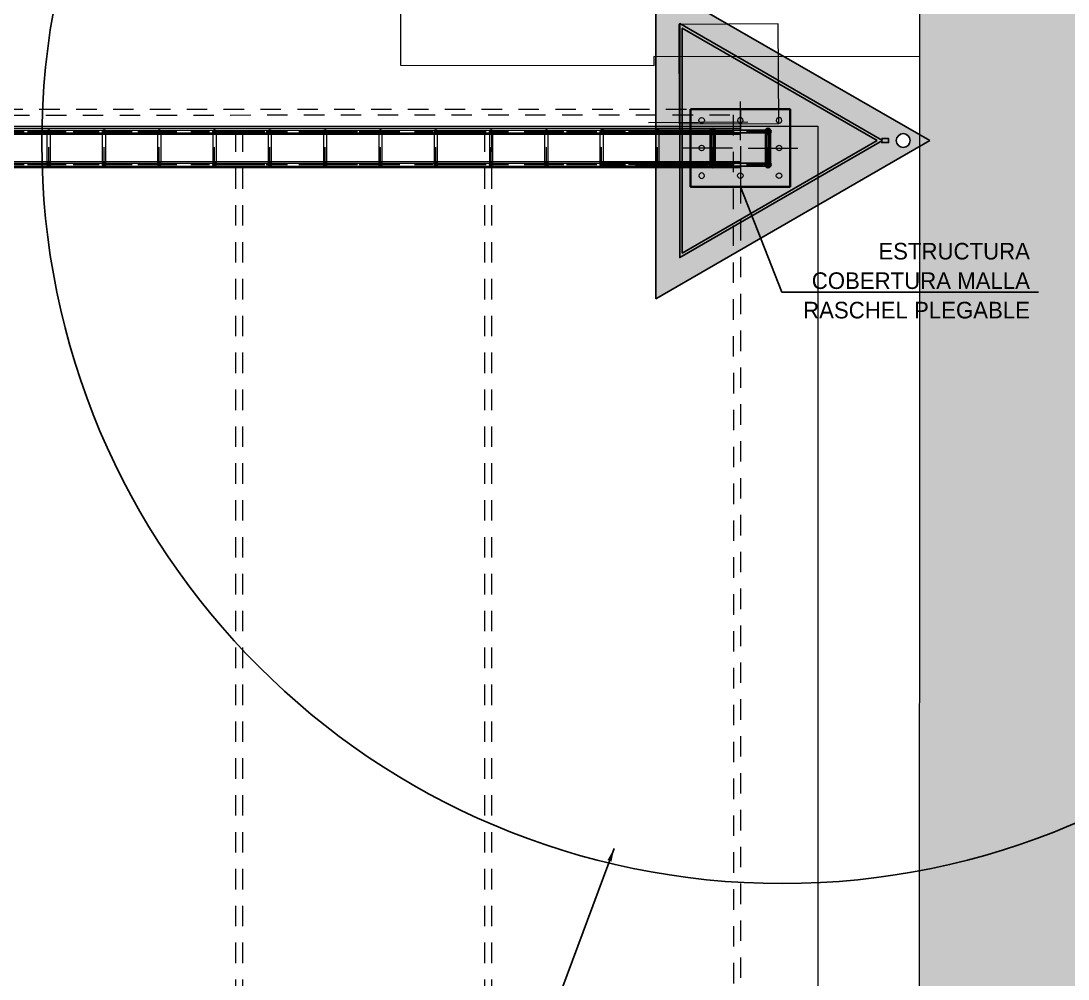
# Model space of a CAD drawing. Header units: inches. Extents: x 1693 to 10990, y 1878 to 5055.
# Drawn here: x 10288.62 to 10295.02, y 4382.13 to 4387.97 of the extents above; entities that cross this region are included whole.
import ezdxf

# ---------------------------------------------------------------- set-up
doc = ezdxf.new("R2010")
doc.units = ezdxf.units.IN
doc.header["$PDMODE"] = 1
doc.linetypes.add('HIDDEN2', pattern=[0.1875, 0.125, -0.0625])
doc.linetypes.add('Punto & Rayas', pattern=[0.335139, 0.15875, -0.088194, 0, -0.088194])
for name, color, linetype, lineweight, true_color in [('BLOQUE E-MOBILIARIO_Pluma_Nº__167', 7, 'Continuous', 13, 0x6a6a6a), ('CUBIERTA CALAMINON Y TRANSLUCIDO_Pluma_Nº__162', 7, 'Continuous', 25, 0xaaaaaa), ('TE F-ATRIO_Pluma_Nº__89', 7, 'Continuous', 5, 0x71cebe), ('TE F-ETIQUETAS_Pluma_Nº__85', 7, 'Continuous', 13, 0x80c2ff), ('TE F-MALLA RASCHEL_Pluma_Nº__28', 7, 'Continuous', 35, 0xa80f02), ('TE F-MALLA RASCHEL_Pluma_Nº__69', 7, 'Continuous', 5, 0x71cebe), ('TE F-MALLA RASCHEL_Pluma_Nº__88', 7, 'Continuous', 20, 0xfd4435), ('TE F-MALLA RASCHEL_Pluma_Nº__90', 7, 'Continuous', 5, 0x00bfbf), ('TE F-RAMPAS_Pluma_Nº__92', 7, 'Continuous', 13, 0xbf8080)]:
    doc.layers.add(name, color=color, linetype=linetype, lineweight=lineweight, true_color=true_color)
for name, color, linetype, lineweight in [('CUBIERTA CALAMINON Y TRANSLUCIDO_Pluma_Nº__222', 7, 'Continuous', 20), ('Nuevo_PISOS_Pluma_Nº__252', 252, 'Continuous', 13), ('TE F-ETIQUETAS_Pluma_Nº__46', 5, 'Continuous', 25), ('TE F-MALLA RASCHEL_Pluma_Nº__20', 1, 'Continuous', 13)]:
    doc.layers.add(name, color=color, linetype=linetype, lineweight=lineweight)
for name, color, linetype in [('Mastil metalico', 144, 'Continuous'), ('P02', 2, 'Continuous'), ('TE F-ATRIO', 7, 'Continuous'), ('TE F-MALLA RASCHEL', 7, 'Continuous')]:
    doc.layers.add(name, color=color, linetype=linetype)
doc.styles.add('COTA', font='swisse.ttf')
doc.styles.add('Estilo_Generado_11', font='MAIAN.TTF')
doc.styles.get("Standard").update_dxf_attribs({"font": 'arial.ttf'})
doc.dimstyles.new('50', dxfattribs={"dimtxt": 0.13, "dimasz": 0.11, "dimexe": 0.11, "dimexo": 0.1, "dimgap": 0.05, "dimtad": 2, "dimtih": 1, "dimtoh": 1, "dimzin": 1, "dimdsep": 46, "dimtxsty": 'COTA', "dimblk": 'ARCHTICK', "dimcen": 2.5, "dimdle": 0.1, "dimclrd": 1, "dimclre": 1, "dimclrt": 2, "dimazin": 3, "dimtfac": 1, "dimtmove": 2, "dimatfit": 3, "dimfxl": 1, "dimarcsym": 0})
doc.dimstyles.new('Estilo_Generado__13', dxfattribs={"dimtxt": 0.18, "dimasz": 0.1824, "dimexe": 0.18, "dimexo": 0.0625, "dimgap": 0.09, "dimtad": 0, "dimtih": 1, "dimtoh": 1, "dimdec": 4, "dimzin": 0, "dimdsep": 46, "dimtxsty": 'Standard', "dimcen": 0.09, "dimadec": 0, "dimazin": 0, "dimtfac": 1, "dimtdec": 4, "dimtmove": 0, "dimatfit": 3, "dimldrblk": 'ARROWHEAD_5', "dimfxl": 1, "dimtolj": 1, "dimtzin": 0, "dimarcsym": 0})
pattern_1 = [(45, (0, 0), (-0.07955, 0.07955), []), (45, (-0.02652, 0.02652), (-0.07955, 0.07955), [])]
pattern_2 = [(0, (6033.232176, 688.385944), (0, 0.0112355394), [0.008171301382, -0.003064238018]), (90, (6033.232176, 688.385944), (-0.0112355394, 7e-19), [0.008171301382, -0.003064238018])]

# ---------------------------------------------------------------- blocks, each defined once
blk = doc.blocks.new('CHS Viga Conf en Caliente 23')
at = {"layer": 'TE F-MALLA RASCHEL_Pluma_Nº__69', "color": 123, "linetype": 'Punto & Rayas', "lineweight": 5, "true_color": 0x71cebe}
blk.add_line((0, 0), (0.5, 0), dxfattribs=at)
at = {"layer": 'TE F-MALLA RASCHEL_Pluma_Nº__90', "color": 132, "linetype": 'Continuous', "lineweight": 5, "true_color": 0x00bfbf}
for p, q in [((-0.009, 0), (-0.0064, 0.009)), ((-0.0064, 0.009), (0, 0.0127)), ((0, 0.0127), (0.5, 0.0127)), ((0.491, 0), (0.4936, 0.009)), ((0.4936, -0.009), (0.491, 0)), ((0.4951, 0.0069), (0.4931, 0)), ((0.4931, 0), (0.4951, -0.0069)), ((0.4936, 0.009), (0.5, 0.0127)), ((0.5, 0.0097), (0.4951, 0.0069)), ((0.5, 0.0127), (0.5063, 0.009)), ((0.5048, 0.0069), (0.5, 0.0097)), ((0.5069, 0), (0.5048, 0.0069)), ((0.5048, -0.0069), (0.5069, 0)), ((0.5063, 0.009), (0.509, 0)), ((0.509, 0), (0.5063, -0.009)), ((-0.0064, -0.009), (-0.009, 0)), ((0, -0.0127), (-0.0064, -0.009)), ((0, -0.0127), (0.5, -0.0127)), ((0.5, -0.0127), (0.4936, -0.009)), ((0.4951, -0.0069), (0.5, -0.0097)), ((0.5, -0.0097), (0.5048, -0.0069)), ((0.5063, -0.009), (0.5, -0.0127))]:
    blk.add_line(p, q, dxfattribs=at)
blk = doc.blocks.new('Forjado_190', base_point=(13.642, 26.6914))
at = {"layer": 'TE F-ATRIO_Pluma_Nº__89', "color": 123, "linetype": 'Continuous', "lineweight": 5, "true_color": 0x71cebe, "flags": 128}
blk.add_lwpolyline([(13.642, 26.6914), (12.742, 26.6914), (12.742, 27.3914), (13.642, 27.3914)], close=True, dxfattribs=at)
blk = doc.blocks.new('Pilar_354', base_point=(13.192, 27.0414))
at = {"layer": 'TE F-MALLA RASCHEL_Pluma_Nº__20', "color": 1, "linetype": 'Continuous', "lineweight": 13}
for p, q in [((13.192, 27.1114), (13.192, 27.4614)), ((13.122, 27.0414), (12.672, 27.0414)), ((13.262, 27.0414), (13.712, 27.0414)), ((13.192, 26.9714), (13.192, 26.6214))]:
    blk.add_line(p, q, dxfattribs=at)
blk.add_point((13.192, 27.0414), dxfattribs=at)
at = {"layer": 'TE F-MALLA RASCHEL_Pluma_Nº__28', "color": 14, "linetype": 'Continuous', "lineweight": 35, "true_color": 0xa80f02, "flags": 128}
blk.add_lwpolyline([(12.742, 27.3914), (13.642, 27.3914), (13.642, 26.6914), (12.742, 26.6914)], close=True, dxfattribs=at)
blk = doc.blocks.new('CHS Conf en Caliente 23')
at = {"layer": 'TE F-MALLA RASCHEL', "linetype": 'Continuous', "lineweight": 0, "true_color": 0xffffff}
h = blk.add_hatch(dxfattribs=at)
h.set_pattern_fill('ACERO', style=0, pattern_type=2)
h.set_pattern_definition(pattern_1)
h.paths.add_polyline_path([(0.0127, 0, 1), (-0.0127, 0, 1)])
h.paths.add_polyline_path([(0.0097, 0, -1), (-0.0097, 0, -1)], flags=0)
at = {"layer": 'TE F-MALLA RASCHEL_Pluma_Nº__28', "color": 14, "linetype": 'Continuous', "lineweight": 35, "true_color": 0xa80f02}
for radius, start, end in [(0.0127, 0, 180), (0.0127, 180, 0), (0.0097, 0, 180), (0.0097, 180, 0)]:
    blk.add_arc((0, 0), radius, start, end, dxfattribs=at)
blk = doc.blocks.new('CHS Viga Conf en Caliente 23_6')
at = {"layer": 'TE F-MALLA RASCHEL_Pluma_Nº__69', "color": 123, "linetype": 'Punto & Rayas', "lineweight": 5, "true_color": 0x71cebe}
blk.add_line((0, 0), (0.5, 0), dxfattribs=at)
at = {"layer": 'TE F-MALLA RASCHEL_Pluma_Nº__90', "color": 132, "linetype": 'Continuous', "lineweight": 5, "true_color": 0x00bfbf}
for p, q in [((-0.018, 0), (-0.0127, 0.018)), ((-0.0127, 0.018), (0, 0.0254)), ((0, 0.0254), (0.5, 0.0254)), ((0.482, 0), (0.4873, 0.018)), ((0.4873, -0.018), (0.482, 0)), ((0.4888, 0.0158), (0.4842, 0)), ((0.4842, 0), (0.4888, -0.0158)), ((0.4873, 0.018), (0.5, 0.0254)), ((0.5, 0.0224), (0.4888, 0.0158)), ((0.5, 0.0254), (0.5127, 0.018)), ((0.5112, 0.0158), (0.5, 0.0224)), ((0.5158, 0), (0.5112, 0.0158)), ((0.5112, -0.0158), (0.5158, 0)), ((0.5127, 0.018), (0.518, 0)), ((0.518, 0), (0.5127, -0.018)), ((-0.0127, -0.018), (-0.018, 0)), ((0, -0.0254), (-0.0127, -0.018)), ((0, -0.0254), (0.5, -0.0254)), ((0.5, -0.0254), (0.4873, -0.018)), ((0.4888, -0.0158), (0.5, -0.0224)), ((0.5, -0.0224), (0.5112, -0.0158)), ((0.5127, -0.018), (0.5, -0.0254))]:
    blk.add_line(p, q, dxfattribs=at)
blk = doc.blocks.new('CHS Viga Conf en Caliente 23_7')
at = {"layer": 'TE F-MALLA RASCHEL_Pluma_Nº__69', "color": 123, "linetype": 'Punto & Rayas', "lineweight": 5, "true_color": 0x71cebe}
blk.add_line((0, 0), (1, 0), dxfattribs=at)
at = {"layer": 'TE F-MALLA RASCHEL_Pluma_Nº__90', "color": 132, "linetype": 'Continuous', "lineweight": 5, "true_color": 0x00bfbf}
for p, q in [((-0.0114, 0), (-0.008, 0.018)), ((-0.008, 0.018), (0, 0.0254)), ((0, 0.0254), (1, 0.0254)), ((0.9886, 0), (0.992, 0.018)), ((0.992, -0.018), (0.9886, 0)), ((0.9929, 0.0158), (0.99, 0)), ((0.99, 0), (0.9929, -0.0158)), ((0.992, 0.018), (1, 0.0254)), ((1, 0.0224), (0.9929, 0.0158)), ((1, 0.0254), (1.008, 0.018)), ((1.0071, 0.0158), (1, 0.0224)), ((1.01, 0), (1.0071, 0.0158)), ((1.0071, -0.0158), (1.01, 0)), ((1.008, 0.018), (1.0114, 0)), ((1.0114, 0), (1.008, -0.018)), ((-0.008, -0.018), (-0.0114, 0)), ((0, -0.0254), (-0.008, -0.018)), ((0, -0.0254), (1, -0.0254)), ((1, -0.0254), (0.992, -0.018)), ((0.9929, -0.0158), (1, -0.0224)), ((1, -0.0224), (1.0071, -0.0158)), ((1.008, -0.018), (1, -0.0254))]:
    blk.add_line(p, q, dxfattribs=at)
blk = doc.blocks.new('CHS Conf en Caliente 23_3')
at = {"layer": 'TE F-MALLA RASCHEL', "linetype": 'Continuous', "lineweight": 0, "true_color": 0xffffff}
h = blk.add_hatch(dxfattribs=at)
h.set_pattern_fill('ACERO', style=0, pattern_type=2)
h.set_pattern_definition(pattern_1)
h.paths.add_polyline_path([(0.0254, 0, 1), (-0.0254, 0, 1)])
h.paths.add_polyline_path([(0.0224, 0, -1), (-0.0224, 0, -1)], flags=0)
at = {"layer": 'TE F-MALLA RASCHEL_Pluma_Nº__28', "color": 14, "linetype": 'Continuous', "lineweight": 35, "true_color": 0xa80f02}
for radius, start, end in [(0.0254, 0, 180), (0.0254, 180, 0), (0.0224, 0, 180), (0.0224, 180, 0)]:
    blk.add_arc((0, 0), radius, start, end, dxfattribs=at)
blk = doc.blocks.new('CHS Viga Conf en Caliente 23_2')
at = {"layer": 'TE F-MALLA RASCHEL_Pluma_Nº__69', "color": 123, "linetype": 'Punto & Rayas', "lineweight": 5, "true_color": 0x71cebe}
blk.add_line((0, 0), (0.5, 0), dxfattribs=at)
at = {"layer": 'TE F-MALLA RASCHEL_Pluma_Nº__90', "color": 132, "linetype": 'Continuous', "lineweight": 5, "true_color": 0x00bfbf}
for p, q in [((0.25, 0.0127), (0, 0.0127)), ((0, 0.0127), (0, 0)), ((0, 0), (0, -0.0127)), ((0.5, 0.0127), (0.25, 0.0127)), ((0.5, 0), (0.5, 0.0127)), ((0.5, -0.0127), (0.5, 0)), ((0, -0.0127), (0.25, -0.0127)), ((0.25, -0.0127), (0.5, -0.0127))]:
    blk.add_line(p, q, dxfattribs=at)
blk = doc.blocks.new('CHS Viga Conf en Caliente 23_3')
at = {"layer": 'TE F-MALLA RASCHEL_Pluma_Nº__69', "color": 123, "linetype": 'Punto & Rayas', "lineweight": 5, "true_color": 0x71cebe}
blk.add_line((0, 0), (0.3, 0), dxfattribs=at)
at = {"layer": 'TE F-MALLA RASCHEL_Pluma_Nº__90', "color": 132, "linetype": 'Continuous', "lineweight": 5, "true_color": 0x00bfbf}
for p, q in [((0.15, 0.0127), (0, 0.0127)), ((0, 0.0127), (0, 0)), ((0, 0), (0, -0.0127)), ((0.3, 0.0127), (0.15, 0.0127)), ((0.3, 0), (0.3, 0.0127)), ((0.3, -0.0127), (0.3, 0)), ((0, -0.0127), (0.15, -0.0127)), ((0.15, -0.0127), (0.3, -0.0127))]:
    blk.add_line(p, q, dxfattribs=at)
blk = doc.blocks.new('CHS Viga Conf en Caliente 23_4')
at = {"layer": 'TE F-MALLA RASCHEL_Pluma_Nº__69', "color": 123, "linetype": 'Punto & Rayas', "lineweight": 5, "true_color": 0x71cebe}
blk.add_line((0, 0), (0.3, 0), dxfattribs=at)
at = {"layer": 'TE F-MALLA RASCHEL_Pluma_Nº__90', "color": 132, "linetype": 'Continuous', "lineweight": 5, "true_color": 0x00bfbf}
for p, q in [((-0.0109, 0), (-0.0077, 0.009)), ((-0.0077, 0.009), (0, 0.0127)), ((0, 0.0127), (0.3, 0.0127)), ((0.2891, 0), (0.2923, 0.009)), ((0.2923, -0.009), (0.2891, 0)), ((0.2941, 0.0069), (0.2917, 0)), ((0.2917, 0), (0.2941, -0.0069)), ((0.2923, 0.009), (0.3, 0.0127)), ((0.3, 0.0097), (0.2941, 0.0069)), ((0.3, 0.0127), (0.3077, 0.009)), ((0.3059, 0.0069), (0.3, 0.0097)), ((0.3083, 0), (0.3059, 0.0069)), ((0.3059, -0.0069), (0.3083, 0)), ((0.3077, 0.009), (0.3109, 0)), ((0.3109, 0), (0.3077, -0.009)), ((-0.0077, -0.009), (-0.0109, 0)), ((0, -0.0127), (-0.0077, -0.009)), ((0, -0.0127), (0.3, -0.0127)), ((0.3, -0.0127), (0.2923, -0.009)), ((0.2941, -0.0069), (0.3, -0.0097)), ((0.3, -0.0097), (0.3059, -0.0069)), ((0.3077, -0.009), (0.3, -0.0127))]:
    blk.add_line(p, q, dxfattribs=at)
blk = doc.blocks.new('CHS Viga Conf en Caliente 23_8')
at = {"layer": 'TE F-MALLA RASCHEL_Pluma_Nº__69', "color": 123, "linetype": 'Punto & Rayas', "lineweight": 5, "true_color": 0x71cebe}
blk.add_line((0, 0), (0.3, 0), dxfattribs=at)
at = {"layer": 'TE F-MALLA RASCHEL_Pluma_Nº__90', "color": 132, "linetype": 'Continuous', "lineweight": 5, "true_color": 0x00bfbf}
for p, q in [((0.15, 0.0254), (0, 0.0254)), ((0, 0.0254), (0, 0)), ((0, 0), (0, -0.0254)), ((0.3, 0.0254), (0.15, 0.0254)), ((0.3, 0), (0.3, 0.0254)), ((0.3, -0.0254), (0.3, 0)), ((0, -0.0254), (0.15, -0.0254)), ((0.15, -0.0254), (0.3, -0.0254))]:
    blk.add_line(p, q, dxfattribs=at)
blk = doc.blocks.new('ARROWHEAD_5')
at = {"linetype": 'Continuous', "lineweight": 0}
blk.add_hatch(color=0, dxfattribs=at).paths.add_polyline_path([(-1, 0.2679), (0, 0), (-1, -0.2679)])
at = {"color": 0, "linetype": 'Continuous', "lineweight": 0}
blk.add_line((0, 0), (-1, 0), dxfattribs=at)
blk = doc.blocks.new('Pilar_394', base_point=(12.842, 27.2914))
at = {"layer": 'TE F-MALLA RASCHEL_Pluma_Nº__88', "color": 20, "linetype": 'Continuous', "lineweight": 20, "true_color": 0xfd4435, "flags": 128}
blk.add_lwpolyline([(12.867, 27.2914, -0.414214), (12.842, 27.2664, -0.414214), (12.817, 27.2914, -0.414214), (12.842, 27.3164, -0.414214)], format="xyb", close=True, dxfattribs=at)
blk = doc.blocks.new('Pilar_395', base_point=(13.542, 27.2914))
at = {"layer": 'TE F-MALLA RASCHEL_Pluma_Nº__88', "color": 20, "linetype": 'Continuous', "lineweight": 20, "true_color": 0xfd4435, "flags": 128}
blk.add_lwpolyline([(13.517, 27.2914, 0.414214), (13.542, 27.2664, 0.414214), (13.567, 27.2914, 0.414214), (13.542, 27.3164, 0.414214)], format="xyb", close=True, dxfattribs=at)
blk = doc.blocks.new('Pilar_396', base_point=(13.192, 27.2914))
at = {"layer": 'TE F-MALLA RASCHEL_Pluma_Nº__88', "color": 20, "linetype": 'Continuous', "lineweight": 20, "true_color": 0xfd4435, "flags": 128}
blk.add_lwpolyline([(13.167, 27.2914, 0.414214), (13.192, 27.2664, 0.414214), (13.217, 27.2914, 0.414214), (13.192, 27.3164, 0.414214)], format="xyb", close=True, dxfattribs=at)
blk = doc.blocks.new('Pilar_397', base_point=(12.842, 26.7914))
at = {"layer": 'TE F-MALLA RASCHEL_Pluma_Nº__88', "color": 20, "linetype": 'Continuous', "lineweight": 20, "true_color": 0xfd4435, "flags": 128}
blk.add_lwpolyline([(12.867, 26.7914, 0.414214), (12.842, 26.8164, 0.414214), (12.817, 26.7914, 0.414214), (12.842, 26.7664, 0.414214)], format="xyb", close=True, dxfattribs=at)
blk = doc.blocks.new('Pilar_398', base_point=(13.542, 26.7914))
at = {"layer": 'TE F-MALLA RASCHEL_Pluma_Nº__88', "color": 20, "linetype": 'Continuous', "lineweight": 20, "true_color": 0xfd4435, "flags": 128}
blk.add_lwpolyline([(13.517, 26.7914, -0.414214), (13.542, 26.8164, -0.414214), (13.567, 26.7914, -0.414214), (13.542, 26.7664, -0.414214)], format="xyb", close=True, dxfattribs=at)
blk = doc.blocks.new('Pilar_399', base_point=(13.192, 26.7914))
at = {"layer": 'TE F-MALLA RASCHEL_Pluma_Nº__88', "color": 20, "linetype": 'Continuous', "lineweight": 20, "true_color": 0xfd4435, "flags": 128}
blk.add_lwpolyline([(13.167, 26.7914, -0.414214), (13.192, 26.8164, -0.414214), (13.217, 26.7914, -0.414214), (13.192, 26.7664, -0.414214)], format="xyb", close=True, dxfattribs=at)
blk = doc.blocks.new('Pilar_400', base_point=(12.842, 27.0414))
at = {"layer": 'TE F-MALLA RASCHEL_Pluma_Nº__88', "color": 20, "linetype": 'Continuous', "lineweight": 20, "true_color": 0xfd4435, "flags": 128}
blk.add_lwpolyline([(12.867, 27.0414, -0.414214), (12.842, 27.0164, -0.414214), (12.817, 27.0414, -0.414214), (12.842, 27.0664, -0.414214)], format="xyb", close=True, dxfattribs=at)
blk = doc.blocks.new('Pilar_401', base_point=(13.542, 27.0414))
at = {"layer": 'TE F-MALLA RASCHEL_Pluma_Nº__88', "color": 20, "linetype": 'Continuous', "lineweight": 20, "true_color": 0xfd4435, "flags": 128}
blk.add_lwpolyline([(13.567, 27.0414, -0.414214), (13.542, 27.0164, -0.414214), (13.517, 27.0414, -0.414214), (13.542, 27.0664, -0.414214)], format="xyb", close=True, dxfattribs=at)
blk = doc.blocks.new('_ArchTick')
at = {"color": 0, "linetype": 'ByBlock', "const_width": 0.15}
blk.add_lwpolyline([(-0.5, -0.5), (0.5, 0.5)], dxfattribs=at)

msp = doc.modelspace()

# ---------------------------------------------------------------- hatches: boundary and pattern name
at = {"layer": 'CUBIERTA CALAMINON Y TRANSLUCIDO_Pluma_Nº__162', "linetype": 'Continuous', "lineweight": 25, "true_color": 0xaaaaaa}
h = msp.add_hatch(dxfattribs=at)
h.set_pattern_fill('PARQUET_1_4', color=253, scale=0.675042, angle=18.94788, style=0, pattern_type=2)
h.set_pattern_definition([(63.948, (10295.2776, 4391.2599), (-1.09162, 0.53365), [0.759423, -0.455654]), (63.948, (10295.0744, 4391.1901), (-1.09162, 0.53365), [0.759423, -0.455654]), (63.948, (10294.8713, 4391.1204), (-1.09162, 0.53365), [0.759423, -0.455654]), (63.948, (10294.6681, 4391.0506), (-1.09162, 0.53365), [0.759423, -0.455654]), (63.948, (10294.465, 4390.9809), (-1.09162, 0.53365), [0.759423, -0.455654]), (63.948, (10294.2618, 4390.9111), (-1.09162, 0.53365), [0.759423, -0.455654]), (63.948, (10294.0586, 4390.8414), (-1.09162, 0.53365), [0.759423, -0.455654]), (63.948, (10293.8555, 4390.7716), (-1.09162, 0.53365), [0.759423, -0.455654]), (153.948, (10295.5444, 4391.8057), (0.53365, 1.09162), [0.759423, -0.455654]), (153.948, (10295.3412, 4391.7359), (0.53365, 1.09162), [0.759423, -0.455654]), (153.948, (10295.1381, 4391.6662), (0.53365, 1.09162), [0.759423, -0.455654]), (153.948, (10294.9349, 4391.5964), (0.53365, 1.09162), [0.759423, -0.455654]), (153.948, (10294.7318, 4391.5267), (0.53365, 1.09162), [0.759423, -0.455654]), (153.948, (10294.5286, 4391.457), (0.53365, 1.09162), [0.759423, -0.455654]), (153.948, (10294.3255, 4391.3872), (0.53365, 1.09162), [0.759423, -0.455654]), (153.948, (10294.1223, 4391.3174), (0.53365, 1.09162), [0.759423, -0.455654])])
h.paths.add_polyline_path([(10294.1049, 4375.2371), (10296.0775, 4375.2366), (10318.9006, 4375.2747), (10318.8384, 4377.679), (10297.5808, 4377.7679), (10297.5832, 4401.7919), (10294.114, 4401.2257), (10293.7482, 4401.1711), (10290.2355, 4400.5928), (10290.1494, 4401.1336), (10290.0639, 4401.659), (10283.9362, 4400.6729), (10283.9359, 4399.848), (10285.9604, 4397.417), (10287.6278, 4398.8055), (10288.7849, 4397.4161), (10290.3883, 4398.7513), (10291.4666, 4397.4566), (10292.5909, 4397.4586), (10292.5909, 4398.1006), (10294.1129, 4398.1001)])
at = {"layer": 'Mastil metalico', "true_color": 0x5e67af}
h = msp.add_hatch(dxfattribs=at)
h.set_pattern_fill('ANGLE', color=165, scale=0.001609)
h.set_pattern_definition(pattern_2)
h.paths.add_polyline_path([(10292.5009, 4388.2079), (10292.5009, 4386.278), (10294.1723, 4387.2429)])
h.paths.add_polyline_path([(10293.8828, 4387.2429), (10292.6457, 4386.5287), (10292.6457, 4387.9571)], flags=16)
h.paths.add_polyline_path([(10293.8506, 4387.2429), (10292.6618, 4386.5566), (10292.6618, 4387.9293)], flags=0)
h.paths.add_polyline_path([(10294.0525, 4387.2429, -1), (10293.9682, 4387.2429, -1)], flags=16)
h.paths.add_polyline_path([(10292.6618, 4387.9293), (10292.6618, 4386.5566), (10293.8506, 4387.2429)], flags=0)
at = {"layer": 'Mastil metalico', "true_color": 0xed1f24}
h = msp.add_hatch(color=240, dxfattribs=at)
h.dxf.hatch_style = 1
h.paths.add_polyline_path([(10293.8787, 4387.2406), (10293.8787, 4387.2453), (10292.6457, 4387.9571), (10292.6457, 4386.5287)])
at = {"layer": 'Mastil metalico', "true_color": 0x4554a5}
h = msp.add_hatch(dxfattribs=at)
h.set_pattern_fill('ANGLE', color=175, scale=0.001609)
h.set_pattern_definition(pattern_2)
h.paths.add_polyline_path([(10292.6618, 4386.5566), (10293.8506, 4387.2429), (10292.6618, 4387.9293)])

# ---------------------------------------------------------------- linework, layer by layer
at = {"layer": 'BLOQUE E-MOBILIARIO_Pluma_Nº__167', "color": 251, "linetype": 'Continuous', "lineweight": 13, "true_color": 0x6a6a6a}
for p, q in [((10293.2471, 4387.9548), (10292.6396, 4387.9518)), ((10292.6396, 4387.9518), (10292.6426, 4387.3443)), ((10293.2501, 4387.3473), (10293.2471, 4387.9548)), ((10292.4548, 4387.354), (10293.0623, 4387.3572)), ((10292.6426, 4387.3443), (10293.2501, 4387.3473))]:
    msp.add_line(p, q, dxfattribs=at)
msp.add_lwpolyline([(10294.1115, 4394.0257), (10294.1093, 4387.7548), (10292.4877, 4387.7553), (10292.4877, 4387.6998), (10290.9444, 4387.7003), (10290.9447, 4388.7128)], dxfattribs=at)
at = {"layer": 'CUBIERTA CALAMINON Y TRANSLUCIDO_Pluma_Nº__222', "color": 7, "linetype": 'Continuous', "lineweight": 20, "flags": 128}
msp.add_lwpolyline([(10294.1049, 4375.2371), (10296.0775, 4375.2366), (10318.9006, 4375.2747), (10318.8384, 4377.679), (10297.5808, 4377.7679), (10297.5832, 4401.7919), (10294.114, 4401.2257), (10293.7482, 4401.1711), (10290.2355, 4400.5928), (10290.1494, 4401.1336), (10290.0639, 4401.659), (10283.9362, 4400.6729), (10283.9359, 4399.848), (10285.9604, 4397.417), (10287.6278, 4398.8055), (10288.7849, 4397.4161), (10290.3883, 4398.7513), (10291.4666, 4397.4566), (10292.5909, 4397.4586), (10292.5909, 4398.1006), (10294.1129, 4398.1001)], close=True, dxfattribs=at)
at = {"layer": 'Mastil metalico'}
for points in [[(10294.1723, 4387.2429), (10292.5009, 4388.2079), (10292.5009, 4386.278)], [(10293.8828, 4387.2429), (10292.6457, 4387.9571), (10292.6457, 4386.5287)], [(10293.8506, 4387.2429), (10292.6618, 4387.9293), (10292.6618, 4386.5566)], [(10293.8787, 4387.255), (10293.9205, 4387.255), (10293.9205, 4387.2308), (10293.8787, 4387.2308)]]:
    msp.add_lwpolyline(points, close=True, dxfattribs=at)
msp.add_circle((10294.0103, 4387.2429), 0.0422, dxfattribs=at)
at = {"layer": 'Nuevo_PISOS_Pluma_Nº__252', "linetype": 'HIDDEN2'}
for p, q in [((10289.935, 4387.2987), (10289.935, 4377.4498)), ((10289.977, 4387.2987), (10289.977, 4377.4498)), ((10291.4552, 4387.2987), (10291.4552, 4377.4498)), ((10291.4972, 4387.2987), (10291.4972, 4377.4498))]:
    msp.add_line(p, q, dxfattribs=at)
for points in [[(10269.3868, 4387.4337), (10293.0161, 4387.4337), (10293.0161, 4377.3147), (10269.3896, 4377.3081)], [(10269.4273, 4387.3932), (10292.9727, 4387.3998), (10292.9756, 4377.3552), (10269.4301, 4377.3486)]]:
    msp.add_lwpolyline(points, close=True, dxfattribs=at)
at = {"layer": 'P02'}
msp.add_circle((10293.2719, 4387.2294), 4.5201, dxfattribs=at)
at = {"layer": 'TE F-MALLA RASCHEL_Pluma_Nº__69', "color": 123, "linetype": 'Punto & Rayas', "lineweight": 5, "true_color": 0x71cebe}
for p, q in [((10269.218, 4387.2987), (10293.0161, 4387.2987)), ((10269.218, 4387.2987), (10293.0161, 4387.2987)), ((10269.218, 4387.0962), (10293.0161, 4387.0962)), ((10269.218, 4387.0962), (10293.0161, 4387.0962))]:
    msp.add_line(p, q, dxfattribs=at)
at = {"layer": 'TE F-MALLA RASCHEL_Pluma_Nº__90', "color": 132, "linetype": 'Continuous', "lineweight": 5, "true_color": 0x00bfbf}
for p, q in [((10293.0161, 4387.3158), (10277.656, 4387.3158)), ((10293.0161, 4387.3158), (10277.656, 4387.3158)), ((10277.656, 4387.2815), (10293.0161, 4387.2815)), ((10277.656, 4387.2815), (10293.0161, 4387.2815)), ((10293.0161, 4387.2987), (10293.0161, 4387.3158)), ((10293.0161, 4387.2987), (10293.0161, 4387.3158)), ((10293.0161, 4387.2815), (10293.0161, 4387.2987)), ((10293.0161, 4387.2815), (10293.0161, 4387.2987)), ((10293.0161, 4387.1133), (10277.656, 4387.1133)), ((10293.0161, 4387.1133), (10277.656, 4387.1133)), ((10277.656, 4387.079), (10293.0161, 4387.079)), ((10277.656, 4387.079), (10293.0161, 4387.079)), ((10293.0161, 4387.0962), (10293.0161, 4387.1133)), ((10293.0161, 4387.0962), (10293.0161, 4387.1133)), ((10293.0161, 4387.079), (10293.0161, 4387.0962)), ((10293.0161, 4387.079), (10293.0161, 4387.0962))]:
    msp.add_line(p, q, dxfattribs=at)
at = {"layer": 'TE F-RAMPAS_Pluma_Nº__92', "color": 23, "linetype": 'Continuous', "lineweight": 13, "true_color": 0xbf8080, "flags": 128}
for points in [[(10286.3336, 4387.3317), (10293.4891, 4387.3314)], [(10293.4891, 4387.3314), (10293.4886, 4377.4218)]]:
    msp.add_lwpolyline(points, dxfattribs=at)

# ---------------------------------------------------------------- block references
at = {"layer": 'TE F-ATRIO', "color": 123, "linetype": 'Continuous', "lineweight": 5, "true_color": 0x71cebe, "xscale": 0.6750421965442606, "yscale": 0.6750421965442606, "zscale": 0.6750421965442606}
msp.add_blockref('Forjado_190', (10293.3199, 4386.9612), dxfattribs=at)
at = {"layer": 'TE F-MALLA RASCHEL', "color": 14, "lineweight": 35, "true_color": 0xa80f02, "xscale": 0.6750421965442606, "yscale": 0.6750421965442606, "zscale": 0.6750421965442606}
for name, p in [('Pilar_354', (10293.0161, 4387.1974)), ('Pilar_394', (10292.7798, 4387.3662)), ('Pilar_396', (10293.0161, 4387.3662)), ('Pilar_395', (10293.2524, 4387.3662)), ('Pilar_400', (10292.7798, 4387.1974)), ('Pilar_401', (10293.2524, 4387.1974)), ('Pilar_397', (10292.7798, 4387.0287)), ('Pilar_399', (10293.0161, 4387.0287)), ('Pilar_398', (10293.2524, 4387.0287))]:
    msp.add_blockref(name, p, dxfattribs=at)
at = {"layer": 'TE F-MALLA RASCHEL', "color": 104, "linetype": 'Continuous', "lineweight": 5, "true_color": 0x029e21, "yscale": 0.6750421965442606, "zscale": 0.6750421965442606}
for name, p, xscale, rotation in [('CHS Viga Conf en Caliente 23', (10288.4567, 4387.2987), -0.6750421965442606, 180), ('CHS Conf en Caliente 23', (10288.7942, 4387.2987), 0.6750421965442606, 180), ('CHS Viga Conf en Caliente 23_3', (10288.7942, 4387.0962), -0.6750421965442606, 270), ('CHS Viga Conf en Caliente 23', (10288.7942, 4387.2987), -0.6750421965442606, 180), ('CHS Conf en Caliente 23', (10289.1317, 4387.2987), 0.6750421965442606, 180), ('CHS Viga Conf en Caliente 23_3', (10289.1317, 4387.0962), -0.6750421965442606, 270), ('CHS Viga Conf en Caliente 23', (10289.1317, 4387.2987), -0.6750421965442606, 180), ('CHS Conf en Caliente 23', (10289.4693, 4387.2987), 0.6750421965442606, 180), ('CHS Viga Conf en Caliente 23_3', (10289.4693, 4387.0962), -0.6750421965442606, 270), ('CHS Viga Conf en Caliente 23', (10289.4693, 4387.2987), -0.6750421965442606, 180), ('CHS Conf en Caliente 23', (10289.8068, 4387.2987), 0.6750421965442606, 180), ('CHS Viga Conf en Caliente 23_3', (10289.8068, 4387.0962), -0.6750421965442606, 270), ('CHS Viga Conf en Caliente 23', (10289.8068, 4387.2987), -0.6750421965442606, 180), ('CHS Conf en Caliente 23', (10290.1443, 4387.2987), 0.6750421965442606, 180), ('CHS Viga Conf en Caliente 23_3', (10290.1443, 4387.0962), -0.6750421965442606, 270), ('CHS Viga Conf en Caliente 23', (10290.1443, 4387.2987), -0.6750421965442606, 180), ('CHS Conf en Caliente 23', (10290.4818, 4387.2987), 0.6750421965442606, 180), ('CHS Viga Conf en Caliente 23_3', (10290.4818, 4387.0962), -0.6750421965442606, 270), ('CHS Viga Conf en Caliente 23', (10290.4818, 4387.2987), -0.6750421965442606, 180), ('CHS Conf en Caliente 23', (10290.8193, 4387.2987), 0.6750421965442606, 180), ('CHS Viga Conf en Caliente 23_3', (10290.8193, 4387.0962), -0.6750421965442606, 270), ('CHS Viga Conf en Caliente 23', (10290.8193, 4387.2987), -0.6750421965442606, 180), ('CHS Conf en Caliente 23', (10291.1569, 4387.2987), 0.6750421965442606, 180), ('CHS Viga Conf en Caliente 23_3', (10291.1569, 4387.0962), -0.6750421965442606, 270), ('CHS Viga Conf en Caliente 23', (10291.1569, 4387.2987), -0.6750421965442606, 180), ('CHS Conf en Caliente 23', (10291.4944, 4387.2987), 0.6750421965442606, 180), ('CHS Viga Conf en Caliente 23_3', (10291.4944, 4387.0962), -0.6750421965442606, 270), ('CHS Viga Conf en Caliente 23', (10291.4944, 4387.2987), -0.6750421965442606, 180), ('CHS Conf en Caliente 23', (10291.8319, 4387.2987), 0.6750421965442606, 180), ('CHS Viga Conf en Caliente 23_3', (10291.8319, 4387.0962), -0.6750421965442606, 270), ('CHS Viga Conf en Caliente 23', (10291.8319, 4387.2987), -0.6750421965442606, 180), ('CHS Conf en Caliente 23', (10292.1694, 4387.2987), 0.6750421965442606, 180), ('CHS Viga Conf en Caliente 23_3', (10292.1694, 4387.0962), -0.6750421965442606, 270), ('CHS Viga Conf en Caliente 23', (10292.1694, 4387.2987), -0.6750421965442606, 180), ('CHS Viga Conf en Caliente 23', (10292.5098, 4387.2987), 0.6750421965442606, 180), ('CHS Conf en Caliente 23', (10292.5098, 4387.2987), 0.6750421965442606, 180), ('CHS Viga Conf en Caliente 23_3', (10292.5098, 4387.0962), -0.6750421965442606, 270), ('CHS Viga Conf en Caliente 23', (10292.5098, 4387.2987), -0.6750421965442606, 180), ('CHS Viga Conf en Caliente 23', (10292.8473, 4387.2987), 0.6750421965442606, 180), ('CHS Viga Conf en Caliente 23_8', (10292.8473, 4387.0962), 0.6750421965442606, 90), ('CHS Viga Conf en Caliente 23_4', (10292.8473, 4387.0962), -0.6750421965442606, 270), ('CHS Viga Conf en Caliente 23_4', (10292.8473, 4387.2987), 0.6750421965442606, 270), ('CHS Viga Conf en Caliente 23_4', (10292.8473, 4387.0962), -0.6750421965442606, 270), ('CHS Viga Conf en Caliente 23_4', (10292.8473, 4387.2987), 0.6750421965442606, 270), ('CHS Viga Conf en Caliente 23_4', (10292.8473, 4387.0962), -0.6750421965442606, 270), ('CHS Viga Conf en Caliente 23_4', (10292.8473, 4387.2987), 0.6750421965442606, 270), ('CHS Viga Conf en Caliente 23_4', (10292.8473, 4387.0962), -0.6750421965442606, 270), ('CHS Viga Conf en Caliente 23_4', (10292.8473, 4387.2987), 0.6750421965442606, 270), ('CHS Viga Conf en Caliente 23_4', (10292.8473, 4387.0962), -0.6750421965442606, 270), ('CHS Viga Conf en Caliente 23_4', (10292.8473, 4387.2987), 0.6750421965442606, 270), ('CHS Viga Conf en Caliente 23_4', (10292.8473, 4387.0962), -0.6750421965442606, 270), ('CHS Viga Conf en Caliente 23_4', (10292.8473, 4387.2987), 0.6750421965442606, 270), ('CHS Viga Conf en Caliente 23_4', (10292.8473, 4387.2987), 0.6750421965442606, 270), ('CHS Viga Conf en Caliente 23_4', (10292.8473, 4387.0962), -0.6750421965442606, 270), ('CHS Viga Conf en Caliente 23_3', (10292.8473, 4387.0962), -0.6750421965442606, 270), ('CHS Viga Conf en Caliente 23_3', (10292.8473, 4387.0962), -0.6750421965442606, 270), ('CHS Viga Conf en Caliente 23_3', (10292.8473, 4387.0962), -0.6750421965442606, 270), ('CHS Viga Conf en Caliente 23_3', (10292.8473, 4387.0962), -0.6750421965442606, 270), ('CHS Viga Conf en Caliente 23_3', (10292.8473, 4387.0962), -0.6750421965442606, 270), ('CHS Viga Conf en Caliente 23_3', (10292.8473, 4387.0962), -0.6750421965442606, 270), ('CHS Viga Conf en Caliente 23_3', (10292.8473, 4387.0962), -0.6750421965442606, 270), ('CHS Viga Conf en Caliente 23_3', (10292.8473, 4387.0962), -0.6750421965442606, 270), ('CHS Viga Conf en Caliente 23_3', (10292.8473, 4387.0962), -0.6750421965442606, 270), ('CHS Viga Conf en Caliente 23_3', (10292.8473, 4387.0962), -0.6750421965442606, 270), ('CHS Viga Conf en Caliente 23_3', (10292.8473, 4387.0962), -0.6750421965442606, 270), ('CHS Viga Conf en Caliente 23', (10293.1848, 4387.2987), 0.6750421965442606, 180), ('CHS Viga Conf en Caliente 23', (10292.8473, 4387.2987), -0.6750421965442606, 180), ('CHS Viga Conf en Caliente 23', (10293.1848, 4387.2987), 0.6750421965442606, 180), ('CHS Viga Conf en Caliente 23', (10292.8473, 4387.2987), -0.6750421965442606, 180), ('CHS Viga Conf en Caliente 23', (10293.1848, 4387.2987), 0.6750421965442606, 180), ('CHS Viga Conf en Caliente 23', (10292.8473, 4387.2987), -0.6750421965442606, 180), ('CHS Viga Conf en Caliente 23', (10293.1848, 4387.2987), 0.6750421965442606, 180), ('CHS Viga Conf en Caliente 23', (10292.8473, 4387.2987), -0.6750421965442606, 180), ('CHS Viga Conf en Caliente 23', (10293.1848, 4387.2987), 0.6750421965442606, 180), ('CHS Viga Conf en Caliente 23', (10292.8473, 4387.2987), -0.6750421965442606, 180), ('CHS Viga Conf en Caliente 23', (10293.1848, 4387.2987), 0.6750421965442606, 180), ('CHS Viga Conf en Caliente 23', (10292.8473, 4387.2987), -0.6750421965442606, 180), ('CHS Viga Conf en Caliente 23', (10292.8473, 4387.2987), -0.6750421965442606, 180), ('CHS Viga Conf en Caliente 23', (10293.1848, 4387.2987), 0.6750421965442606, 180), ('CHS Viga Conf en Caliente 23_2', (10293.1848, 4387.2987), 0.6750421965442606, 180), ('CHS Viga Conf en Caliente 23_2', (10293.1848, 4387.2987), 0.6750421965442606, 180), ('CHS Viga Conf en Caliente 23_2', (10293.1848, 4387.2987), 0.6750421965442606, 180), ('CHS Viga Conf en Caliente 23_2', (10293.1848, 4387.2987), 0.6750421965442606, 180), ('CHS Viga Conf en Caliente 23_2', (10293.1848, 4387.2987), 0.6750421965442606, 180), ('CHS Viga Conf en Caliente 23_2', (10293.1848, 4387.2987), 0.6750421965442606, 180), ('CHS Viga Conf en Caliente 23_2', (10293.1848, 4387.2987), 0.6750421965442606, 180), ('CHS Viga Conf en Caliente 23_2', (10293.1848, 4387.2987), 0.6750421965442606, 180), ('CHS Viga Conf en Caliente 23_2', (10293.1848, 4387.2987), 0.6750421965442606, 180), ('CHS Viga Conf en Caliente 23_2', (10293.1848, 4387.2987), 0.6750421965442606, 180), ('CHS Viga Conf en Caliente 23_8', (10293.1848, 4387.0962), 0.6750421965442606, 90), ('CHS Viga Conf en Caliente 23_4', (10293.1848, 4387.0962), 0.6750421965442606, 90), ('CHS Viga Conf en Caliente 23_4', (10293.1848, 4387.2987), -0.6750421965442606, 90), ('CHS Viga Conf en Caliente 23_4', (10293.1848, 4387.0962), 0.6750421965442606, 90), ('CHS Viga Conf en Caliente 23_4', (10293.1848, 4387.2987), -0.6750421965442606, 90), ('CHS Viga Conf en Caliente 23_4', (10293.1848, 4387.0962), 0.6750421965442606, 90), ('CHS Viga Conf en Caliente 23_4', (10293.1848, 4387.2987), -0.6750421965442606, 90), ('CHS Viga Conf en Caliente 23_4', (10293.1848, 4387.0962), 0.6750421965442606, 90), ('CHS Viga Conf en Caliente 23_4', (10293.1848, 4387.2987), -0.6750421965442606, 90), ('CHS Viga Conf en Caliente 23_4', (10293.1848, 4387.0962), 0.6750421965442606, 90), ('CHS Viga Conf en Caliente 23_4', (10293.1848, 4387.2987), -0.6750421965442606, 90), ('CHS Viga Conf en Caliente 23_4', (10293.1848, 4387.0962), 0.6750421965442606, 90), ('CHS Viga Conf en Caliente 23_4', (10293.1848, 4387.2987), -0.6750421965442606, 90), ('CHS Viga Conf en Caliente 23_4', (10293.1848, 4387.2987), -0.6750421965442606, 90), ('CHS Viga Conf en Caliente 23_4', (10293.1848, 4387.0962), 0.6750421965442606, 90), ('CHS Viga Conf en Caliente 23_3', (10293.1848, 4387.0962), 0.6750421965442606, 90), ('CHS Viga Conf en Caliente 23_3', (10293.1848, 4387.0962), 0.6750421965442606, 90), ('CHS Viga Conf en Caliente 23_3', (10293.1848, 4387.0962), 0.6750421965442606, 90), ('CHS Viga Conf en Caliente 23_3', (10293.1848, 4387.0962), 0.6750421965442606, 90), ('CHS Viga Conf en Caliente 23_3', (10293.1848, 4387.0962), 0.6750421965442606, 90), ('CHS Viga Conf en Caliente 23_3', (10293.1848, 4387.0962), 0.6750421965442606, 90), ('CHS Viga Conf en Caliente 23_3', (10293.1848, 4387.0962), 0.6750421965442606, 90), ('CHS Viga Conf en Caliente 23_3', (10293.1848, 4387.0962), 0.6750421965442606, 90), ('CHS Viga Conf en Caliente 23_3', (10293.1848, 4387.0962), 0.6750421965442606, 90), ('CHS Viga Conf en Caliente 23_3', (10293.1848, 4387.0962), 0.6750421965442606, 90), ('CHS Viga Conf en Caliente 23_3', (10293.1848, 4387.0962), 0.6750421965442606, 90)]:
    msp.add_blockref(name, p, dxfattribs=dict(at, xscale=xscale, rotation=rotation))
for name, p, xscale in [('CHS Viga Conf en Caliente 23_7', (10292.8473, 4387.2987), -0.6750421965442606), ('CHS Viga Conf en Caliente 23_6', (10292.8473, 4387.2987), -0.6750421965442606), ('CHS Conf en Caliente 23_3', (10292.8473, 4387.2987), -0.6750421965442606), ('CHS Conf en Caliente 23_3', (10293.1848, 4387.2987), -0.6750421965442606), ('CHS Viga Conf en Caliente 23', (10288.4567, 4387.0962), 0.6750421965442606), ('CHS Conf en Caliente 23', (10288.7942, 4387.0962), -0.6750421965442606), ('CHS Viga Conf en Caliente 23', (10288.7942, 4387.0962), 0.6750421965442606), ('CHS Conf en Caliente 23', (10289.1317, 4387.0962), -0.6750421965442606), ('CHS Viga Conf en Caliente 23', (10289.1317, 4387.0962), 0.6750421965442606), ('CHS Conf en Caliente 23', (10289.4693, 4387.0962), -0.6750421965442606), ('CHS Viga Conf en Caliente 23', (10289.4693, 4387.0962), 0.6750421965442606), ('CHS Conf en Caliente 23', (10289.8068, 4387.0962), -0.6750421965442606), ('CHS Viga Conf en Caliente 23', (10289.8068, 4387.0962), 0.6750421965442606), ('CHS Conf en Caliente 23', (10290.1443, 4387.0962), -0.6750421965442606), ('CHS Viga Conf en Caliente 23', (10290.1443, 4387.0962), 0.6750421965442606), ('CHS Conf en Caliente 23', (10290.4818, 4387.0962), -0.6750421965442606), ('CHS Viga Conf en Caliente 23', (10290.4818, 4387.0962), 0.6750421965442606), ('CHS Conf en Caliente 23', (10290.8193, 4387.0962), -0.6750421965442606), ('CHS Viga Conf en Caliente 23', (10290.8193, 4387.0962), 0.6750421965442606), ('CHS Conf en Caliente 23', (10291.1569, 4387.0962), -0.6750421965442606), ('CHS Viga Conf en Caliente 23', (10291.1569, 4387.0962), 0.6750421965442606), ('CHS Conf en Caliente 23', (10291.4944, 4387.0962), -0.6750421965442606), ('CHS Viga Conf en Caliente 23', (10291.4944, 4387.0962), 0.6750421965442606), ('CHS Conf en Caliente 23', (10291.8319, 4387.0962), -0.6750421965442606), ('CHS Viga Conf en Caliente 23', (10291.8319, 4387.0962), 0.6750421965442606), ('CHS Conf en Caliente 23', (10292.1694, 4387.0962), -0.6750421965442606), ('CHS Viga Conf en Caliente 23', (10292.1694, 4387.0962), 0.6750421965442606), ('CHS Viga Conf en Caliente 23_7', (10292.8473, 4387.0962), -0.6750421965442606), ('CHS Viga Conf en Caliente 23', (10292.5098, 4387.0962), -0.6750421965442606), ('CHS Viga Conf en Caliente 23_6', (10292.8473, 4387.0962), -0.6750421965442606), ('CHS Conf en Caliente 23', (10292.5098, 4387.0962), -0.6750421965442606), ('CHS Viga Conf en Caliente 23', (10292.5098, 4387.0962), 0.6750421965442606), ('CHS Viga Conf en Caliente 23', (10292.8473, 4387.0962), -0.6750421965442606), ('CHS Conf en Caliente 23_3', (10292.8473, 4387.0962), -0.6750421965442606), ('CHS Viga Conf en Caliente 23', (10293.1848, 4387.0962), -0.6750421965442606), ('CHS Viga Conf en Caliente 23', (10292.8473, 4387.0962), 0.6750421965442606), ('CHS Viga Conf en Caliente 23', (10293.1848, 4387.0962), -0.6750421965442606), ('CHS Viga Conf en Caliente 23', (10292.8473, 4387.0962), 0.6750421965442606), ('CHS Viga Conf en Caliente 23', (10293.1848, 4387.0962), -0.6750421965442606), ('CHS Viga Conf en Caliente 23', (10292.8473, 4387.0962), 0.6750421965442606), ('CHS Viga Conf en Caliente 23', (10293.1848, 4387.0962), -0.6750421965442606), ('CHS Viga Conf en Caliente 23', (10292.8473, 4387.0962), 0.6750421965442606), ('CHS Viga Conf en Caliente 23', (10293.1848, 4387.0962), -0.6750421965442606), ('CHS Viga Conf en Caliente 23', (10292.8473, 4387.0962), 0.6750421965442606), ('CHS Viga Conf en Caliente 23', (10293.1848, 4387.0962), -0.6750421965442606), ('CHS Viga Conf en Caliente 23', (10292.8473, 4387.0962), 0.6750421965442606), ('CHS Viga Conf en Caliente 23', (10292.8473, 4387.0962), 0.6750421965442606), ('CHS Viga Conf en Caliente 23', (10293.1848, 4387.0962), -0.6750421965442606), ('CHS Viga Conf en Caliente 23_2', (10293.1848, 4387.0962), -0.6750421965442606), ('CHS Viga Conf en Caliente 23_2', (10293.1848, 4387.0962), -0.6750421965442606), ('CHS Viga Conf en Caliente 23_2', (10293.1848, 4387.0962), -0.6750421965442606), ('CHS Viga Conf en Caliente 23_2', (10293.1848, 4387.0962), -0.6750421965442606), ('CHS Viga Conf en Caliente 23_2', (10293.1848, 4387.0962), -0.6750421965442606), ('CHS Viga Conf en Caliente 23_2', (10293.1848, 4387.0962), -0.6750421965442606), ('CHS Viga Conf en Caliente 23_2', (10293.1848, 4387.0962), -0.6750421965442606), ('CHS Viga Conf en Caliente 23_2', (10293.1848, 4387.0962), -0.6750421965442606), ('CHS Viga Conf en Caliente 23_2', (10293.1848, 4387.0962), -0.6750421965442606), ('CHS Viga Conf en Caliente 23_2', (10293.1848, 4387.0962), -0.6750421965442606), ('CHS Viga Conf en Caliente 23_2', (10293.1848, 4387.0962), -0.6750421965442606), ('CHS Conf en Caliente 23_3', (10293.1848, 4387.0962), -0.6750421965442606)]:
    msp.add_blockref(name, p, dxfattribs=dict(at, xscale=xscale))

# ---------------------------------------------------------------- texts
at = {"layer": 'TE F-ETIQUETAS_Pluma_Nº__46', "color": 5, "linetype": 'Continuous', "lineweight": 25, "insert": (10294.7837, 4386.3874), "char_height": 0.101256, "width": 1.449992, "attachment_point": 6, "line_spacing_factor": 1.065341, "style": 'Estilo_Generado_11'}
msp.add_mtext('\\A1;\\pxqr;{\\fCentury Gothic|b0|i0|c0|p34;ESTRUCTURA COBERTURA MALLA RASCHEL PLEGABLE}', dxfattribs=at)

# ---------------------------------------------------------------- leaders
msp.add_leader([(10292.2451, 4382.9227), (10282.8082, 4357.5932)], dimstyle='50', override={"dimasz": 0.08, "dimgap": 0.05, "dimtad": 0})
at = {"layer": 'TE F-ETIQUETAS_Pluma_Nº__85', "color": 151, "linetype": 'Continuous', "lineweight": 13, "true_color": 0x80c2ff}
msp.add_leader([(10293.0161, 4386.9612), (10293.269, 4386.3184), (10294.8352, 4386.3184)], dimstyle='Estilo_Generado__13', dxfattribs=at)

doc.saveas('drawing.dxf')
